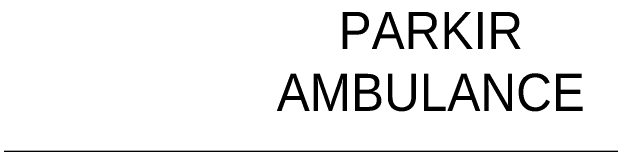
# Model space of a CAD drawing. Header units: millimetres. Extents: x -280308 to 6402717, y -14 to 2073074.
# Drawn here: x -38012 to -32616, y 331776 to 333029 of the extents above; entities that cross this region are included whole.
import ezdxf
from ezdxf.enums import TextEntityAlignment as Align

# ---------------------------------------------------------------- set-up
doc = ezdxf.new("R2010")
doc.units = ezdxf.units.MM
doc.layers.get('0').update_dxf_attribs({"lineweight": 0})
doc.layers.add('A-FURN-EQPM', color=177, linetype='Continuous', lineweight=0)
doc.layers.add('A-Z22-T-Anno_Text', color=152, linetype='Continuous', lineweight=9)
doc.layers.add('A-TEXT', color=254, linetype='Continuous')
doc.styles.add('Annotative', font='arial.ttf', dxfattribs={"height": 1.25})
doc.styles.add('TGF_A', font='arial.ttf')

# ---------------------------------------------------------------- blocks, each defined once
blk = doc.blocks.new('*U540')
at = {"lineweight": -2}
blk.add_lwpolyline([(0.2344, 0), (7.6317, 0)], dxfattribs=at)
at = {"color": 7, "lineweight": -2, "style": 'TGF_A', "flags": 8}
for tag, height, p in [('NOTE1', 0.0625, (0, 0.3375)), ('DET', 0.0938, (0, 0.0961)), ('SHT', 0.075, (0, -0.1021)), ('NOTE2', 0.0625, (0, -0.3994))]:
    blk.add_attdef(tag, text='', height=height, dxfattribs=at).set_placement(p, align=Align.MIDDLE)
blk = doc.blocks.new('A$Cba193409')
at = {"layer": 'A-Z22-T-Anno_Text', "color": 7, "xscale": 4266.666666600002, "yscale": 4266.666666600002, "zscale": 4266.666666600002}
blk.add_blockref('*U540', (-74879.7, -18683), dxfattribs=at)
blk = doc.blocks.new('1')
at = {"layer": 'A-FURN-EQPM', "color": 0, "linetype": 'ByBlock', "lineweight": -2, "ltscale": 0.25}
blk.add_blockref('A$Cba193409', (22557.9, 350459.2), dxfattribs=at)
at = {"layer": 'A-TEXT', "ltscale": 0.25, "insert": (-36899.4, 333028.7), "char_height": 267.3, "attachment_point": 1, "style": 'Annotative'}
blk.add_mtext_dynamic_manual_height_columns('\\pxqc;{\\fCentury Gothic|b0|i0|c0|p34;\\H1.25x;PARKIR\\PAMBULANCE}', width=5332.382, gutter_width=1670.6, heights=[0], dxfattribs=at)

msp = doc.modelspace()

# ---------------------------------------------------------------- block references
msp.add_blockref('1', (0, 0))

doc.saveas('drawing.dxf')
